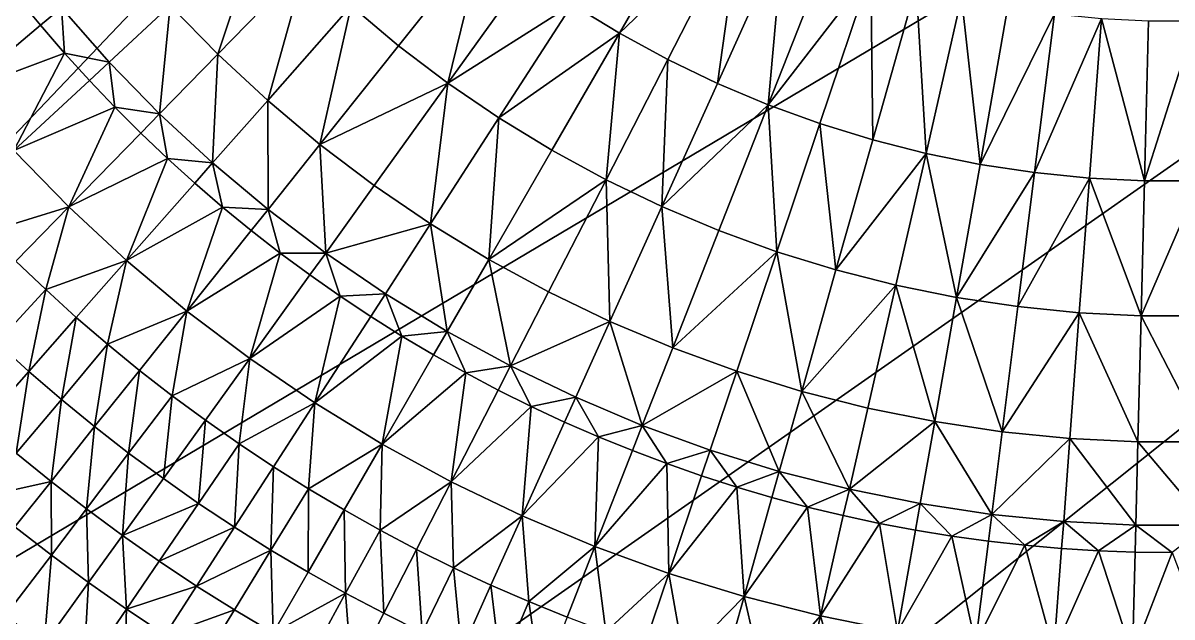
# Model space of a CAD drawing. Header units: millimetres. Extents: x -3250 to 8000, y -3250 to 3250.
# Drawn here: x -1284 to 0, y -1722 to -1058 of the extents above; entities that cross this region are included whole.
import ezdxf

# ---------------------------------------------------------------- set-up
doc = ezdxf.new("R2010")
doc.units = ezdxf.units.MM
doc.header["$MEASUREMENT"] = 0
doc.layers.add('MESH_3D', color=2, linetype='CONTINUOUS')

msp = doc.modelspace()

# ---------------------------------------------------------------- linework, layer by layer
at = {"layer": 'MESH_3D'}
for points in [[(2150.5, 2436.8, 32500), (-3128.5, 880.2, 32500), (-2326.6, -2269.3, 32500)], [(2150.5, 2436.8, 32500), (-2326.6, -2269.3, 32500), (3105.6, 958, 32500)], [(3105.6, 958, 32500), (-2326.6, -2269.3, 32500), (-1962.4, -2590.7, 32500)], [(3105.6, 958, 32500), (-1962.4, -2590.7, 32500), (-1625, -2814.6, 32500)], [(3105.6, 958, 32500), (-1625, -2814.6, 32500), (-723.2, -3168.5, 32500)], [(3105.6, 958, 32500), (-723.2, -3168.5, 32500), (1410.1, -2928.1, 32500)], [(-617.4, -1069.4, -1086.9), (-670, -1037.3, -1086.9), (-527.9, -914.4, -1133)], [(-617.4, -1069.4, -1086.9), (-527.9, -914.4, -1133), (-481.7, -939.6, -1133)], [(-1066.1, -1093, -989.8), (-1119.2, -1038.5, -989.8), (-1015.9, -942.6, -1040.3)], [(-1066.1, -1093, -989.8), (-1015.9, -942.6, -1040.3), (-967.7, -992.1, -1040.3)], [(-563.4, -1098.9, -1086.9), (-617.4, -1069.4, -1086.9), (-481.7, -939.6, -1133)], [(-507.9, -1125.6, -1086.9), (-563.4, -1098.9, -1086.9), (-481.7, -939.6, -1133)], [(-507.9, -1125.6, -1086.9), (-481.7, -939.6, -1133), (-434.3, -962.4, -1133)], [(-451.1, -1149.5, -1086.9), (-507.9, -1125.6, -1086.9), (-434.3, -962.4, -1133)], [(-451.1, -1149.5, -1086.9), (-434.3, -962.4, -1133), (-385.8, -982.9, -1133)], [(-864.1, -1083.5, -1040.3), (-917, -1039.1, -1040.3), (-769.9, -965.4, -1086.9)], [(-809, -1125.3, -1040.3), (-864.1, -1083.5, -1040.3), (-769.9, -965.4, -1086.9)], [(-809, -1125.3, -1040.3), (-769.9, -965.4, -1086.9), (-720.8, -1002.6, -1086.9)], [(-451.1, -1149.5, -1086.9), (-385.8, -982.9, -1133), (-336.3, -1000.9, -1133)], [(-1010.3, -1144.8, -989.8), (-1066.1, -1093, -989.8), (-967.7, -992.1, -1040.3)], [(-1010.3, -1144.8, -989.8), (-967.7, -992.1, -1040.3), (-917, -1039.1, -1040.3)], [(-393.3, -1170.6, -1086.9), (-451.1, -1149.5, -1086.9), (-336.3, -1000.9, -1133)], [(-334.4, -1188.7, -1086.9), (-393.3, -1170.6, -1086.9), (-336.3, -1000.9, -1133)], [(-334.4, -1188.7, -1086.9), (-336.3, -1000.9, -1133), (-286, -1016.4, -1133)], [(-809, -1125.3, -1040.3), (-720.8, -1002.6, -1086.9), (-670, -1037.3, -1086.9)], [(-274.8, -1203.9, -1086.9), (-334.4, -1188.7, -1086.9), (-286, -1016.4, -1133)], [(-274.8, -1203.9, -1086.9), (-286, -1016.4, -1133), (-235, -1029.4, -1133)], [(-1352.1, -1134.6, -885.2), (-1290, -1028.8, -939.1), (-1264, -1060.6, -939.1)], [(-1240.8, -1041.2, -952.1), (-1264, -1060.6, -939.1), (-1290, -1028.8, -939.1)], [(-1187.4, -1101.7, -952.1), (-1240.8, -1041.2, -952.1), (-1119.2, -1038.5, -989.8)], [(-1131, -1159.5, -952.1), (-1187.4, -1101.7, -952.1), (-1119.2, -1038.5, -989.8)], [(-1131, -1159.5, -952.1), (-1119.2, -1038.5, -989.8), (-1066.1, -1093, -989.8)], [(-952, -1193.7, -989.8), (-1010.3, -1144.8, -989.8), (-917, -1039.1, -1040.3)], [(-952, -1193.7, -989.8), (-917, -1039.1, -1040.3), (-864.1, -1083.5, -1040.3)], [(-751.9, -1164.2, -1040.3), (-809, -1125.3, -1040.3), (-670, -1037.3, -1086.9)], [(-751.9, -1164.2, -1040.3), (-670, -1037.3, -1086.9), (-617.4, -1069.4, -1086.9)], [(-214.4, -1216.1, -1086.9), (-274.8, -1203.9, -1086.9), (-235, -1029.4, -1133)], [(-214.4, -1216.1, -1086.9), (-235, -1029.4, -1133), (-183.4, -1039.8, -1133)], [(-1240.8, -1041.2, -952.1), (-1237.1, -1091.8, -939.1), (-1264, -1060.6, -939.1)], [(-1187.4, -1101.7, -952.1), (-1237.1, -1091.8, -939.1), (-1240.8, -1041.2, -952.1)], [(-214.4, -1216.1, -1086.9), (-183.4, -1039.8, -1133), (-131.3, -1047.7, -1133)], [(-153.5, -1225.3, -1086.9), (-214.4, -1216.1, -1086.9), (-131.3, -1047.7, -1133)], [(-153.5, -1225.3, -1086.9), (-131.3, -1047.7, -1133), (-78.9, -1052.9, -1133)], [(-1352.1, -1134.6, -885.2), (-1264, -1060.6, -939.1), (-1237.1, -1091.8, -939.1)], [(-92.3, -1231.4, -1086.9), (-153.5, -1225.3, -1086.9), (-78.9, -1052.9, -1133)], [(-30.8, -1234.5, -1086.9), (-92.3, -1231.4, -1086.9), (-78.9, -1052.9, -1133)], [(-30.8, -1234.5, -1086.9), (-78.9, -1052.9, -1133), (-26.3, -1055.6, -1133)], [(-30.8, -1234.5, -1086.9), (-26.3, -1055.6, -1133), (26.3, -1055.6, -1133)], [(30.8, -1234.5, -1086.9), (-30.8, -1234.5, -1086.9), (26.3, -1055.6, -1133)], [(-692.9, -1200.2, -1040.3), (-751.9, -1164.2, -1040.3), (-617.4, -1069.4, -1086.9)], [(-632.3, -1233.3, -1040.3), (-692.9, -1200.2, -1040.3), (-617.4, -1069.4, -1086.9)], [(-632.3, -1233.3, -1040.3), (-617.4, -1069.4, -1086.9), (-563.4, -1098.9, -1086.9)], [(-952, -1193.7, -989.8), (-864.1, -1083.5, -1040.3), (-809, -1125.3, -1040.3)], [(-1293.9, -1200.6, -885.2), (-1352.1, -1134.6, -885.2), (-1237.1, -1091.8, -939.1)], [(-1293.9, -1200.6, -885.2), (-1237.1, -1091.8, -939.1), (-1209.5, -1122.3, -939.1)], [(-1187.4, -1101.7, -952.1), (-1209.5, -1122.3, -939.1), (-1237.1, -1091.8, -939.1)], [(-1187.4, -1101.7, -952.1), (-1181.2, -1152.1, -939.1), (-1209.5, -1122.3, -939.1)], [(-1131, -1159.5, -952.1), (-1181.2, -1152.1, -939.1), (-1187.4, -1101.7, -952.1)], [(-1071.8, -1214.5, -952.1), (-1131, -1159.5, -952.1), (-1066.1, -1093, -989.8)], [(-1071.8, -1214.5, -952.1), (-1066.1, -1093, -989.8), (-1010.3, -1144.8, -989.8)], [(-570, -1263.2, -1040.3), (-632.3, -1233.3, -1040.3), (-563.4, -1098.9, -1086.9)], [(-570, -1263.2, -1040.3), (-563.4, -1098.9, -1086.9), (-507.9, -1125.6, -1086.9)], [(-1293.9, -1200.6, -885.2), (-1209.5, -1122.3, -939.1), (-1181.2, -1152.1, -939.1)], [(-891.3, -1239.7, -989.8), (-952, -1193.7, -989.8), (-809, -1125.3, -1040.3)], [(-828.4, -1282.6, -989.8), (-891.3, -1239.7, -989.8), (-809, -1125.3, -1040.3)], [(-828.4, -1282.6, -989.8), (-809, -1125.3, -1040.3), (-751.9, -1164.2, -1040.3)], [(-570, -1263.2, -1040.3), (-507.9, -1125.6, -1086.9), (-451.1, -1149.5, -1086.9)], [(-1232.4, -1263.6, -885.2), (-1293.9, -1200.6, -885.2), (-1181.2, -1152.1, -939.1)], [(-1232.4, -1263.6, -885.2), (-1181.2, -1152.1, -939.1), (-1152.1, -1181.2, -939.1)], [(-1131, -1159.5, -952.1), (-1152.1, -1181.2, -939.1), (-1181.2, -1152.1, -939.1)], [(-1009.9, -1266.4, -952.1), (-1071.8, -1214.5, -952.1), (-1010.3, -1144.8, -989.8)], [(-1009.9, -1266.4, -952.1), (-1010.3, -1144.8, -989.8), (-952, -1193.7, -989.8)], [(-506.3, -1290.1, -1040.3), (-570, -1263.2, -1040.3), (-451.1, -1149.5, -1086.9)], [(-441.4, -1313.7, -1040.3), (-506.3, -1290.1, -1040.3), (-451.1, -1149.5, -1086.9)], [(-441.4, -1313.7, -1040.3), (-451.1, -1149.5, -1086.9), (-393.3, -1170.6, -1086.9)], [(-1131, -1159.5, -952.1), (-1122.3, -1209.5, -939.1), (-1152.1, -1181.2, -939.1)], [(-1071.8, -1214.5, -952.1), (-1122.3, -1209.5, -939.1), (-1131, -1159.5, -952.1)], [(-763.4, -1322.3, -989.8), (-828.4, -1282.6, -989.8), (-751.9, -1164.2, -1040.3)], [(-763.4, -1322.3, -989.8), (-751.9, -1164.2, -1040.3), (-692.9, -1200.2, -1040.3)], [(-375.4, -1334.1, -1040.3), (-441.4, -1313.7, -1040.3), (-393.3, -1170.6, -1086.9)], [(-375.4, -1334.1, -1040.3), (-393.3, -1170.6, -1086.9), (-334.4, -1188.7, -1086.9)], [(-1232.4, -1263.6, -885.2), (-1152.1, -1181.2, -939.1), (-1122.3, -1209.5, -939.1)], [(-945.5, -1315.2, -952.1), (-1009.9, -1266.4, -952.1), (-952, -1193.7, -989.8)], [(-945.5, -1315.2, -952.1), (-952, -1193.7, -989.8), (-891.3, -1239.7, -989.8)], [(-375.4, -1334.1, -1040.3), (-334.4, -1188.7, -1086.9), (-274.8, -1203.9, -1086.9)], [(-1232.4, -1263.6, -885.2), (-1324.4, -1291.7, -840.8), (-1293.9, -1200.6, -885.2)], [(-763.4, -1322.3, -989.8), (-692.9, -1200.2, -1040.3), (-632.3, -1233.3, -1040.3)], [(-308.4, -1351.1, -1040.3), (-375.4, -1334.1, -1040.3), (-274.8, -1203.9, -1086.9)], [(-240.7, -1364.8, -1040.3), (-308.4, -1351.1, -1040.3), (-274.8, -1203.9, -1086.9)], [(-240.7, -1364.8, -1040.3), (-274.8, -1203.9, -1086.9), (-214.4, -1216.1, -1086.9)], [(-1167.9, -1323.4, -885.2), (-1232.4, -1263.6, -885.2), (-1122.3, -1209.5, -939.1)], [(-1167.9, -1323.4, -885.2), (-1122.3, -1209.5, -939.1), (-1091.8, -1237.1, -939.1)], [(-1071.8, -1214.5, -952.1), (-1091.8, -1237.1, -939.1), (-1122.3, -1209.5, -939.1)], [(-1071.8, -1214.5, -952.1), (-1060.6, -1264, -939.1), (-1091.8, -1237.1, -939.1)], [(-1009.9, -1266.4, -952.1), (-1060.6, -1264, -939.1), (-1071.8, -1214.5, -952.1)], [(-240.7, -1364.8, -1040.3), (-214.4, -1216.1, -1086.9), (-153.5, -1225.3, -1086.9)], [(-172.3, -1375.1, -1040.3), (-240.7, -1364.8, -1040.3), (-153.5, -1225.3, -1086.9)], [(-172.3, -1375.1, -1040.3), (-153.5, -1225.3, -1086.9), (-92.3, -1231.4, -1086.9)], [(-103.6, -1382, -1040.3), (-172.3, -1375.1, -1040.3), (-92.3, -1231.4, -1086.9)], [(-34.6, -1385.5, -1040.3), (-103.6, -1382, -1040.3), (-92.3, -1231.4, -1086.9)], [(-34.6, -1385.5, -1040.3), (-92.3, -1231.4, -1086.9), (-30.8, -1234.5, -1086.9)], [(-1167.9, -1323.4, -885.2), (-1091.8, -1237.1, -939.1), (-1060.6, -1264, -939.1)], [(-945.5, -1315.2, -952.1), (-891.3, -1239.7, -989.8), (-828.4, -1282.6, -989.8)], [(-696.6, -1358.7, -989.8), (-763.4, -1322.3, -989.8), (-632.3, -1233.3, -1040.3)], [(-628, -1391.7, -989.8), (-696.6, -1358.7, -989.8), (-632.3, -1233.3, -1040.3)], [(-628, -1391.7, -989.8), (-632.3, -1233.3, -1040.3), (-570, -1263.2, -1040.3)], [(-34.6, -1385.5, -1040.3), (-30.8, -1234.5, -1086.9), (30.8, -1234.5, -1086.9)], [(34.6, -1385.5, -1040.3), (-34.6, -1385.5, -1040.3), (30.8, -1234.5, -1086.9)], [(-1232.4, -1263.6, -885.2), (-1291.7, -1324.4, -840.8), (-1324.4, -1291.7, -840.8)], [(-1232.4, -1263.6, -885.2), (-1258.3, -1356.1, -840.8), (-1291.7, -1324.4, -840.8)], [(-1167.9, -1323.4, -885.2), (-1258.3, -1356.1, -840.8), (-1232.4, -1263.6, -885.2)], [(-1100.5, -1380, -885.2), (-1167.9, -1323.4, -885.2), (-1060.6, -1264, -939.1)], [(-1100.5, -1380, -885.2), (-1060.6, -1264, -939.1), (-1028.8, -1290, -939.1)], [(-1009.9, -1266.4, -952.1), (-1028.8, -1290, -939.1), (-1060.6, -1264, -939.1)], [(-1009.9, -1266.4, -952.1), (-996.3, -1315.3, -939.1), (-1028.8, -1290, -939.1)], [(-945.5, -1315.2, -952.1), (-996.3, -1315.3, -939.1), (-1009.9, -1266.4, -952.1)], [(-557.8, -1421.3, -989.8), (-628, -1391.7, -989.8), (-570, -1263.2, -1040.3)], [(-557.8, -1421.3, -989.8), (-570, -1263.2, -1040.3), (-506.3, -1290.1, -1040.3)], [(-878.8, -1360.7, -952.1), (-945.5, -1315.2, -952.1), (-828.4, -1282.6, -989.8)], [(-809.9, -1402.8, -952.1), (-878.8, -1360.7, -952.1), (-828.4, -1282.6, -989.8)], [(-809.9, -1402.8, -952.1), (-828.4, -1282.6, -989.8), (-763.4, -1322.3, -989.8)], [(-1100.5, -1380, -885.2), (-1028.8, -1290, -939.1), (-996.3, -1315.3, -939.1)], [(-557.8, -1421.3, -989.8), (-506.3, -1290.1, -1040.3), (-441.4, -1313.7, -1040.3)], [(-1030.4, -1433.1, -885.2), (-1100.5, -1380, -885.2), (-996.3, -1315.3, -939.1)], [(-1030.4, -1433.1, -885.2), (-996.3, -1315.3, -939.1), (-963.2, -1339.7, -939.1)], [(-945.5, -1315.2, -952.1), (-963.2, -1339.7, -939.1), (-996.3, -1315.3, -939.1)], [(-945.5, -1315.2, -952.1), (-929.5, -1363.3, -939.1), (-963.2, -1339.7, -939.1)], [(-878.8, -1360.7, -952.1), (-929.5, -1363.3, -939.1), (-945.5, -1315.2, -952.1)], [(-486.3, -1447.3, -989.8), (-557.8, -1421.3, -989.8), (-441.4, -1313.7, -1040.3)], [(-413.5, -1469.8, -989.8), (-486.3, -1447.3, -989.8), (-441.4, -1313.7, -1040.3)], [(-413.5, -1469.8, -989.8), (-441.4, -1313.7, -1040.3), (-375.4, -1334.1, -1040.3)], [(-1313, -1415.1, -794.3), (-1291.7, -1324.4, -840.8), (-1258.3, -1356.1, -840.8)], [(-1167.9, -1323.4, -885.2), (-1224.1, -1387.1, -840.8), (-1258.3, -1356.1, -840.8)], [(-1167.9, -1323.4, -885.2), (-1189.2, -1417.2, -840.8), (-1224.1, -1387.1, -840.8)], [(-1100.5, -1380, -885.2), (-1189.2, -1417.2, -840.8), (-1167.9, -1323.4, -885.2)], [(-739, -1441.4, -952.1), (-809.9, -1402.8, -952.1), (-763.4, -1322.3, -989.8)], [(-739, -1441.4, -952.1), (-763.4, -1322.3, -989.8), (-696.6, -1358.7, -989.8)], [(-413.5, -1469.8, -989.8), (-375.4, -1334.1, -1040.3), (-308.4, -1351.1, -1040.3)], [(-1030.4, -1433.1, -885.2), (-963.2, -1339.7, -939.1), (-929.5, -1363.3, -939.1)], [(-1277.3, -1447.4, -794.3), (-1313, -1415.1, -794.3), (-1258.3, -1356.1, -840.8)], [(-1277.3, -1447.4, -794.3), (-1258.3, -1356.1, -840.8), (-1224.1, -1387.1, -840.8)], [(-878.8, -1360.7, -952.1), (-895.2, -1386, -939.1), (-929.5, -1363.3, -939.1)], [(-878.8, -1360.7, -952.1), (-860.4, -1407.9, -939.1), (-895.2, -1386, -939.1)], [(-809.9, -1402.8, -952.1), (-860.4, -1407.9, -939.1), (-878.8, -1360.7, -952.1)], [(-739, -1441.4, -952.1), (-696.6, -1358.7, -989.8), (-628, -1391.7, -989.8)], [(-339.7, -1488.5, -989.8), (-413.5, -1469.8, -989.8), (-308.4, -1351.1, -1040.3)], [(-265.1, -1503.6, -989.8), (-339.7, -1488.5, -989.8), (-308.4, -1351.1, -1040.3)], [(-265.1, -1503.6, -989.8), (-308.4, -1351.1, -1040.3), (-240.7, -1364.8, -1040.3)], [(-957.6, -1482.7, -885.2), (-1030.4, -1433.1, -885.2), (-929.5, -1363.3, -939.1)], [(-957.6, -1482.7, -885.2), (-929.5, -1363.3, -939.1), (-895.2, -1386, -939.1)], [(-189.9, -1515, -989.8), (-265.1, -1503.6, -989.8), (-240.7, -1364.8, -1040.3)], [(-189.9, -1515, -989.8), (-240.7, -1364.8, -1040.3), (-172.3, -1375.1, -1040.3)], [(-1100.5, -1380, -885.2), (-1153.5, -1446.4, -840.8), (-1189.2, -1417.2, -840.8)], [(-1100.5, -1380, -885.2), (-1117, -1474.7, -840.8), (-1153.5, -1446.4, -840.8)], [(-1030.4, -1433.1, -885.2), (-1117, -1474.7, -840.8), (-1100.5, -1380, -885.2)], [(-957.6, -1482.7, -885.2), (-895.2, -1386, -939.1), (-860.4, -1407.9, -939.1)], [(-189.9, -1515, -989.8), (-172.3, -1375.1, -1040.3), (-103.6, -1382, -1040.3)], [(-114.1, -1522.6, -989.8), (-189.9, -1515, -989.8), (-103.6, -1382, -1040.3)], [(-38.1, -1526.3, -989.8), (-114.1, -1522.6, -989.8), (-103.6, -1382, -1040.3)], [(-38.1, -1526.3, -989.8), (-103.6, -1382, -1040.3), (-34.6, -1385.5, -1040.3)], [(38.1, -1526.3, -989.8), (-38.1, -1526.3, -989.8), (-34.6, -1385.5, -1040.3)], [(38.1, -1526.3, -989.8), (-34.6, -1385.5, -1040.3), (34.6, -1385.5, -1040.3)], [(-1240.8, -1478.8, -794.3), (-1277.3, -1447.4, -794.3), (-1224.1, -1387.1, -840.8)], [(-1240.8, -1478.8, -794.3), (-1224.1, -1387.1, -840.8), (-1189.2, -1417.2, -840.8)], [(-666.2, -1476.4, -952.1), (-739, -1441.4, -952.1), (-628, -1391.7, -989.8)], [(-591.8, -1507.8, -952.1), (-666.2, -1476.4, -952.1), (-628, -1391.7, -989.8)], [(-591.8, -1507.8, -952.1), (-628, -1391.7, -989.8), (-557.8, -1421.3, -989.8)], [(-882.5, -1528.6, -885.2), (-957.6, -1482.7, -885.2), (-860.4, -1407.9, -939.1)], [(-882.5, -1528.6, -885.2), (-860.4, -1407.9, -939.1), (-825, -1428.9, -939.1)], [(-809.9, -1402.8, -952.1), (-825, -1428.9, -939.1), (-860.4, -1407.9, -939.1)], [(-809.9, -1402.8, -952.1), (-789.1, -1449.1, -939.1), (-825, -1428.9, -939.1)], [(-739, -1441.4, -952.1), (-789.1, -1449.1, -939.1), (-809.9, -1402.8, -952.1)], [(-1329, -1506, -744.3), (-1313, -1415.1, -794.3), (-1277.3, -1447.4, -794.3)], [(-1203.6, -1509.2, -794.3), (-1240.8, -1478.8, -794.3), (-1189.2, -1417.2, -840.8)], [(-1203.6, -1509.2, -794.3), (-1189.2, -1417.2, -840.8), (-1153.5, -1446.4, -840.8)], [(-591.8, -1507.8, -952.1), (-557.8, -1421.3, -989.8), (-486.3, -1447.3, -989.8)], [(-1030.4, -1433.1, -885.2), (-1079.9, -1502.1, -840.8), (-1117, -1474.7, -840.8)], [(-1030.4, -1433.1, -885.2), (-1042.1, -1528.5, -840.8), (-1079.9, -1502.1, -840.8)], [(-957.6, -1482.7, -885.2), (-1042.1, -1528.5, -840.8), (-1030.4, -1433.1, -885.2)], [(-882.5, -1528.6, -885.2), (-825, -1428.9, -939.1), (-789.1, -1449.1, -939.1)], [(-1291.1, -1538.7, -744.3), (-1329, -1506, -744.3), (-1277.3, -1447.4, -794.3)], [(-1291.1, -1538.7, -744.3), (-1277.3, -1447.4, -794.3), (-1240.8, -1478.8, -794.3)], [(-1165.6, -1538.8, -794.3), (-1203.6, -1509.2, -794.3), (-1153.5, -1446.4, -840.8)], [(-1165.6, -1538.8, -794.3), (-1153.5, -1446.4, -840.8), (-1117, -1474.7, -840.8)], [(-805.2, -1570.7, -885.2), (-882.5, -1528.6, -885.2), (-789.1, -1449.1, -939.1)], [(-805.2, -1570.7, -885.2), (-789.1, -1449.1, -939.1), (-752.7, -1468.3, -939.1)], [(-739, -1441.4, -952.1), (-752.7, -1468.3, -939.1), (-789.1, -1449.1, -939.1)], [(-739, -1441.4, -952.1), (-715.9, -1486.6, -939.1), (-752.7, -1468.3, -939.1)], [(-666.2, -1476.4, -952.1), (-715.9, -1486.6, -939.1), (-739, -1441.4, -952.1)], [(-515.9, -1535.4, -952.1), (-591.8, -1507.8, -952.1), (-486.3, -1447.3, -989.8)], [(-438.7, -1559.2, -952.1), (-515.9, -1535.4, -952.1), (-486.3, -1447.3, -989.8)], [(-438.7, -1559.2, -952.1), (-486.3, -1447.3, -989.8), (-413.5, -1469.8, -989.8)], [(-1126.8, -1567.3, -794.3), (-1165.6, -1538.8, -794.3), (-1117, -1474.7, -840.8)], [(-1126.8, -1567.3, -794.3), (-1117, -1474.7, -840.8), (-1079.9, -1502.1, -840.8)], [(-805.2, -1570.7, -885.2), (-752.7, -1468.3, -939.1), (-715.9, -1486.6, -939.1)], [(-360.4, -1579.2, -952.1), (-438.7, -1559.2, -952.1), (-413.5, -1469.8, -989.8)], [(-360.4, -1579.2, -952.1), (-413.5, -1469.8, -989.8), (-339.7, -1488.5, -989.8)], [(-1252.3, -1570.4, -744.3), (-1291.1, -1538.7, -744.3), (-1240.8, -1478.8, -794.3)], [(-1252.3, -1570.4, -744.3), (-1240.8, -1478.8, -794.3), (-1203.6, -1509.2, -794.3)], [(-957.6, -1482.7, -885.2), (-1003.7, -1554, -840.8), (-1042.1, -1528.5, -840.8)], [(-957.6, -1482.7, -885.2), (-964.7, -1578.6, -840.8), (-1003.7, -1554, -840.8)], [(-882.5, -1528.6, -885.2), (-964.7, -1578.6, -840.8), (-957.6, -1482.7, -885.2)], [(-726, -1608.9, -885.2), (-805.2, -1570.7, -885.2), (-715.9, -1486.6, -939.1)], [(-726, -1608.9, -885.2), (-715.9, -1486.6, -939.1), (-678.6, -1504, -939.1)], [(-666.2, -1476.4, -952.1), (-678.6, -1504, -939.1), (-715.9, -1486.6, -939.1)], [(-666.2, -1476.4, -952.1), (-640.9, -1520.4, -939.1), (-678.6, -1504, -939.1)], [(-591.8, -1507.8, -952.1), (-640.9, -1520.4, -939.1), (-666.2, -1476.4, -952.1)], [(-360.4, -1579.2, -952.1), (-339.7, -1488.5, -989.8), (-265.1, -1503.6, -989.8)], [(-1212.8, -1601.1, -744.3), (-1252.3, -1570.4, -744.3), (-1203.6, -1509.2, -794.3)], [(-1212.8, -1601.1, -744.3), (-1203.6, -1509.2, -794.3), (-1165.6, -1538.8, -794.3)], [(-1087.4, -1595, -794.3), (-1126.8, -1567.3, -794.3), (-1079.9, -1502.1, -840.8)], [(-1087.4, -1595, -794.3), (-1079.9, -1502.1, -840.8), (-1042.1, -1528.5, -840.8)], [(-726, -1608.9, -885.2), (-678.6, -1504, -939.1), (-640.9, -1520.4, -939.1)], [(-591.8, -1507.8, -952.1), (-602.8, -1535.9, -939.1), (-640.9, -1520.4, -939.1)], [(-591.8, -1507.8, -952.1), (-564.3, -1550.5, -939.1), (-602.8, -1535.9, -939.1)], [(-515.9, -1535.4, -952.1), (-564.3, -1550.5, -939.1), (-591.8, -1507.8, -952.1)], [(-281.3, -1595.2, -952.1), (-360.4, -1579.2, -952.1), (-265.1, -1503.6, -989.8)], [(-201.4, -1607.2, -952.1), (-281.3, -1595.2, -952.1), (-265.1, -1503.6, -989.8)], [(-201.4, -1607.2, -952.1), (-265.1, -1503.6, -989.8), (-189.9, -1515, -989.8)], [(-644.9, -1643.1, -885.2), (-726, -1608.9, -885.2), (-640.9, -1520.4, -939.1)], [(-644.9, -1643.1, -885.2), (-640.9, -1520.4, -939.1), (-602.8, -1535.9, -939.1)], [(-201.4, -1607.2, -952.1), (-189.9, -1515, -989.8), (-114.1, -1522.6, -989.8)], [(-121, -1615.3, -952.1), (-201.4, -1607.2, -952.1), (-114.1, -1522.6, -989.8)], [(-40.4, -1619.3, -952.1), (-121, -1615.3, -952.1), (-114.1, -1522.6, -989.8)], [(-40.4, -1619.3, -952.1), (-114.1, -1522.6, -989.8), (-38.1, -1526.3, -989.8)], [(40.4, -1619.3, -952.1), (-40.4, -1619.3, -952.1), (-38.1, -1526.3, -989.8)], [(40.4, -1619.3, -952.1), (-38.1, -1526.3, -989.8), (38.1, -1526.3, -989.8)], [(-1332.7, -1588.3, -698.4), (-1291.1, -1538.7, -744.3), (-1252.3, -1570.4, -744.3)], [(-1172.5, -1630.8, -744.3), (-1212.8, -1601.1, -744.3), (-1165.6, -1538.8, -794.3)], [(-1172.5, -1630.8, -744.3), (-1165.6, -1538.8, -794.3), (-1126.8, -1567.3, -794.3)], [(-1047.3, -1621.6, -794.3), (-1087.4, -1595, -794.3), (-1042.1, -1528.5, -840.8)], [(-1047.3, -1621.6, -794.3), (-1042.1, -1528.5, -840.8), (-1003.7, -1554, -840.8)], [(-882.5, -1528.6, -885.2), (-925, -1602.1, -840.8), (-964.7, -1578.6, -840.8)], [(-882.5, -1528.6, -885.2), (-884.8, -1624.7, -840.8), (-925, -1602.1, -840.8)], [(-805.2, -1570.7, -885.2), (-884.8, -1624.7, -840.8), (-882.5, -1528.6, -885.2)], [(-644.9, -1643.1, -885.2), (-602.8, -1535.9, -939.1), (-564.3, -1550.5, -939.1)], [(-515.9, -1535.4, -952.1), (-525.5, -1564.1, -939.1), (-564.3, -1550.5, -939.1)], [(-515.9, -1535.4, -952.1), (-486.3, -1576.7, -939.1), (-525.5, -1564.1, -939.1)], [(-438.7, -1559.2, -952.1), (-486.3, -1576.7, -939.1), (-515.9, -1535.4, -952.1)], [(-562.2, -1673.2, -885.2), (-644.9, -1643.1, -885.2), (-564.3, -1550.5, -939.1)], [(-562.2, -1673.2, -885.2), (-564.3, -1550.5, -939.1), (-525.5, -1564.1, -939.1)], [(-1006.6, -1647.2, -794.3), (-1047.3, -1621.6, -794.3), (-1003.7, -1554, -840.8)], [(-1006.6, -1647.2, -794.3), (-1003.7, -1554, -840.8), (-964.7, -1578.6, -840.8)], [(-562.2, -1673.2, -885.2), (-525.5, -1564.1, -939.1), (-486.3, -1576.7, -939.1)], [(-438.7, -1559.2, -952.1), (-446.9, -1588.3, -939.1), (-486.3, -1576.7, -939.1)], [(-438.7, -1559.2, -952.1), (-407.1, -1599, -939.1), (-446.9, -1588.3, -939.1)], [(-360.4, -1579.2, -952.1), (-407.1, -1599, -939.1), (-438.7, -1559.2, -952.1)], [(-1292.7, -1621, -698.4), (-1332.7, -1588.3, -698.4), (-1252.3, -1570.4, -744.3)], [(-1251.9, -1652.8, -698.4), (-1292.7, -1621, -698.4), (-1252.3, -1570.4, -744.3)], [(-1251.9, -1652.8, -698.4), (-1252.3, -1570.4, -744.3), (-1212.8, -1601.1, -744.3)], [(-1172.5, -1630.8, -744.3), (-1126.8, -1567.3, -794.3), (-1087.4, -1595, -794.3)], [(-965.2, -1671.8, -794.3), (-1006.6, -1647.2, -794.3), (-964.7, -1578.6, -840.8)], [(-965.2, -1671.8, -794.3), (-964.7, -1578.6, -840.8), (-925, -1602.1, -840.8)], [(-805.2, -1570.7, -885.2), (-844, -1646.3, -840.8), (-884.8, -1624.7, -840.8)], [(-805.2, -1570.7, -885.2), (-802.7, -1666.8, -840.8), (-844, -1646.3, -840.8)], [(-726, -1608.9, -885.2), (-802.7, -1666.8, -840.8), (-805.2, -1570.7, -885.2)], [(-478.1, -1699.1, -885.2), (-562.2, -1673.2, -885.2), (-486.3, -1576.7, -939.1)], [(-478.1, -1699.1, -885.2), (-486.3, -1576.7, -939.1), (-446.9, -1588.3, -939.1)], [(-478.1, -1699.1, -885.2), (-446.9, -1588.3, -939.1), (-407.1, -1599, -939.1)], [(-360.4, -1579.2, -952.1), (-367.2, -1608.6, -939.1), (-407.1, -1599, -939.1)], [(-360.4, -1579.2, -952.1), (-326.9, -1617.3, -939.1), (-367.2, -1608.6, -939.1)], [(-281.3, -1595.2, -952.1), (-326.9, -1617.3, -939.1), (-360.4, -1579.2, -952.1)], [(-1210.3, -1683.5, -698.4), (-1251.9, -1652.8, -698.4), (-1212.8, -1601.1, -744.3)], [(-1210.3, -1683.5, -698.4), (-1212.8, -1601.1, -744.3), (-1172.5, -1630.8, -744.3)], [(-1131.5, -1659.6, -744.3), (-1172.5, -1630.8, -744.3), (-1087.4, -1595, -794.3)], [(-1131.5, -1659.6, -744.3), (-1087.4, -1595, -794.3), (-1047.3, -1621.6, -794.3)], [(-923.2, -1695.3, -794.3), (-965.2, -1671.8, -794.3), (-925, -1602.1, -840.8)], [(-923.2, -1695.3, -794.3), (-925, -1602.1, -840.8), (-884.8, -1624.7, -840.8)], [(-392.8, -1720.8, -885.2), (-478.1, -1699.1, -885.2), (-407.1, -1599, -939.1)], [(-392.8, -1720.8, -885.2), (-407.1, -1599, -939.1), (-367.2, -1608.6, -939.1)], [(-281.3, -1595.2, -952.1), (-286.5, -1624.9, -939.1), (-326.9, -1617.3, -939.1)], [(-281.3, -1595.2, -952.1), (-245.9, -1631.6, -939.1), (-286.5, -1624.9, -939.1)], [(-201.4, -1607.2, -952.1), (-245.9, -1631.6, -939.1), (-281.3, -1595.2, -952.1)], [(-726, -1608.9, -885.2), (-760.9, -1686.3, -840.8), (-802.7, -1666.8, -840.8)], [(-726, -1608.9, -885.2), (-718.6, -1704.7, -840.8), (-760.9, -1686.3, -840.8)], [(-644.9, -1643.1, -885.2), (-718.6, -1704.7, -840.8), (-726, -1608.9, -885.2)], [(-392.8, -1720.8, -885.2), (-367.2, -1608.6, -939.1), (-326.9, -1617.3, -939.1)], [(-306.5, -1738.3, -885.2), (-392.8, -1720.8, -885.2), (-326.9, -1617.3, -939.1)], [(-306.5, -1738.3, -885.2), (-326.9, -1617.3, -939.1), (-286.5, -1624.9, -939.1)], [(-201.4, -1607.2, -952.1), (-205.2, -1637.2, -939.1), (-245.9, -1631.6, -939.1)], [(-201.4, -1607.2, -952.1), (-164.3, -1641.8, -939.1), (-205.2, -1637.2, -939.1)], [(-121, -1615.3, -952.1), (-164.3, -1641.8, -939.1), (-201.4, -1607.2, -952.1)], [(-121, -1615.3, -952.1), (-123.3, -1645.4, -939.1), (-164.3, -1641.8, -939.1)], [(-121, -1615.3, -952.1), (-82.2, -1647.9, -939.1), (-123.3, -1645.4, -939.1)], [(-40.4, -1619.3, -952.1), (-82.2, -1647.9, -939.1), (-121, -1615.3, -952.1)], [(-1303.4, -1720.7, -630.5), (-1292.7, -1621, -698.4), (-1251.9, -1652.8, -698.4)], [(-1089.7, -1687.3, -744.3), (-1131.5, -1659.6, -744.3), (-1047.3, -1621.6, -794.3)], [(-1089.7, -1687.3, -744.3), (-1047.3, -1621.6, -794.3), (-1006.6, -1647.2, -794.3)], [(-880.7, -1717.8, -794.3), (-923.2, -1695.3, -794.3), (-884.8, -1624.7, -840.8)], [(-880.7, -1717.8, -794.3), (-884.8, -1624.7, -840.8), (-844, -1646.3, -840.8)], [(-306.5, -1738.3, -885.2), (-286.5, -1624.9, -939.1), (-245.9, -1631.6, -939.1)], [(-40.4, -1619.3, -952.1), (-41.1, -1649.5, -939.1), (-82.2, -1647.9, -939.1)], [(-40.4, -1619.3, -952.1), (0, -1650, -939.1), (-41.1, -1649.5, -939.1)], [(40.4, -1619.3, -952.1), (0, -1650, -939.1), (-40.4, -1619.3, -952.1)], [(-1168, -1713.1, -698.4), (-1210.3, -1683.5, -698.4), (-1172.5, -1630.8, -744.3)], [(-1168, -1713.1, -698.4), (-1172.5, -1630.8, -744.3), (-1131.5, -1659.6, -744.3)], [(-644.9, -1643.1, -885.2), (-675.9, -1722.1, -840.8), (-718.6, -1704.7, -840.8)], [(-644.9, -1643.1, -885.2), (-632.7, -1738.4, -840.8), (-675.9, -1722.1, -840.8)], [(-562.2, -1673.2, -885.2), (-632.7, -1738.4, -840.8), (-644.9, -1643.1, -885.2)], [(-219.5, -1751.4, -885.2), (-306.5, -1738.3, -885.2), (-245.9, -1631.6, -939.1)], [(-219.5, -1751.4, -885.2), (-245.9, -1631.6, -939.1), (-205.2, -1637.2, -939.1)], [(-219.5, -1751.4, -885.2), (-205.2, -1637.2, -939.1), (-164.3, -1641.8, -939.1)], [(-131.9, -1760.1, -885.2), (-219.5, -1751.4, -885.2), (-164.3, -1641.8, -939.1)], [(-131.9, -1760.1, -885.2), (-164.3, -1641.8, -939.1), (-123.3, -1645.4, -939.1)], [(-1260.1, -1752.7, -630.5), (-1303.4, -1720.7, -630.5), (-1251.9, -1652.8, -698.4)], [(-1260.1, -1752.7, -630.5), (-1251.9, -1652.8, -698.4), (-1210.3, -1683.5, -698.4)], [(-1047.3, -1713.9, -744.3), (-1089.7, -1687.3, -744.3), (-1006.6, -1647.2, -794.3)], [(-1004.3, -1739.5, -744.3), (-1047.3, -1713.9, -744.3), (-1006.6, -1647.2, -794.3)], [(-1004.3, -1739.5, -744.3), (-1006.6, -1647.2, -794.3), (-965.2, -1671.8, -794.3)], [(-837.6, -1739.2, -794.3), (-880.7, -1717.8, -794.3), (-844, -1646.3, -840.8)], [(-837.6, -1739.2, -794.3), (-844, -1646.3, -840.8), (-802.7, -1666.8, -840.8)], [(-131.9, -1760.1, -885.2), (-123.3, -1645.4, -939.1), (-82.2, -1647.9, -939.1)], [(-44, -1764.5, -885.2), (-131.9, -1760.1, -885.2), (-82.2, -1647.9, -939.1)], [(-44, -1764.5, -885.2), (-82.2, -1647.9, -939.1), (-41.1, -1649.5, -939.1)], [(-44, -1764.5, -885.2), (-41.1, -1649.5, -939.1), (0, -1650, -939.1)], [(44, -1764.5, -885.2), (-44, -1764.5, -885.2), (0, -1650, -939.1)], [(-1168, -1713.1, -698.4), (-1131.5, -1659.6, -744.3), (-1089.7, -1687.3, -744.3)], [(-793.9, -1759.6, -794.3), (-837.6, -1739.2, -794.3), (-802.7, -1666.8, -840.8)], [(-793.9, -1759.6, -794.3), (-802.7, -1666.8, -840.8), (-760.9, -1686.3, -840.8)], [(-1004.3, -1739.5, -744.3), (-965.2, -1671.8, -794.3), (-923.2, -1695.3, -794.3)], [(-562.2, -1673.2, -885.2), (-589.2, -1753.7, -840.8), (-632.7, -1738.4, -840.8)], [(-562.2, -1673.2, -885.2), (-545.3, -1767.8, -840.8), (-589.2, -1753.7, -840.8)], [(-478.1, -1699.1, -885.2), (-545.3, -1767.8, -840.8), (-562.2, -1673.2, -885.2)], [(-1216, -1783.6, -630.5), (-1260.1, -1752.7, -630.5), (-1210.3, -1683.5, -698.4)], [(-1216, -1783.6, -630.5), (-1210.3, -1683.5, -698.4), (-1168, -1713.1, -698.4)], [(-1124.9, -1741.7, -698.4), (-1168, -1713.1, -698.4), (-1089.7, -1687.3, -744.3)], [(-1124.9, -1741.7, -698.4), (-1089.7, -1687.3, -744.3), (-1047.3, -1713.9, -744.3)], [(-749.8, -1778.8, -794.3), (-793.9, -1759.6, -794.3), (-760.9, -1686.3, -840.8)], [(-749.8, -1778.8, -794.3), (-760.9, -1686.3, -840.8), (-718.6, -1704.7, -840.8)], [(-960.6, -1764, -744.3), (-1004.3, -1739.5, -744.3), (-923.2, -1695.3, -794.3)], [(-916.3, -1787.4, -744.3), (-960.6, -1764, -744.3), (-923.2, -1695.3, -794.3)], [(-916.3, -1787.4, -744.3), (-923.2, -1695.3, -794.3), (-880.7, -1717.8, -794.3)], [(-705.2, -1796.9, -794.3), (-749.8, -1778.8, -794.3), (-718.6, -1704.7, -840.8)], [(-705.2, -1796.9, -794.3), (-718.6, -1704.7, -840.8), (-675.9, -1722.1, -840.8)], [(-478.1, -1699.1, -885.2), (-501.1, -1780.9, -840.8), (-545.3, -1767.8, -840.8)], [(-478.1, -1699.1, -885.2), (-456.5, -1792.8, -840.8), (-501.1, -1780.9, -840.8)], [(-392.8, -1720.8, -885.2), (-456.5, -1792.8, -840.8), (-478.1, -1699.1, -885.2)], [(-1171.2, -1813.3, -630.5), (-1216, -1783.6, -630.5), (-1168, -1713.1, -698.4)], [(-1171.2, -1813.3, -630.5), (-1168, -1713.1, -698.4), (-1124.9, -1741.7, -698.4)], [(-1081.1, -1769.2, -698.4), (-1124.9, -1741.7, -698.4), (-1047.3, -1713.9, -744.3)], [(-1081.1, -1769.2, -698.4), (-1047.3, -1713.9, -744.3), (-1004.3, -1739.5, -744.3)], [(-916.3, -1787.4, -744.3), (-880.7, -1717.8, -794.3), (-837.6, -1739.2, -794.3)], [(-1312, -1824.9, -547.3), (-1303.4, -1720.7, -630.5), (-1260.1, -1752.7, -630.5)], [(-392.8, -1720.8, -885.2), (-411.7, -1803.6, -840.8), (-456.5, -1792.8, -840.8)], [(-392.8, -1720.8, -885.2), (-366.6, -1813.3, -840.8), (-411.7, -1803.6, -840.8)], [(-306.5, -1738.3, -885.2), (-366.6, -1813.3, -840.8), (-392.8, -1720.8, -885.2)]]:
    msp.add_3dface(points, dxfattribs=at)

doc.saveas('drawing.dxf')
